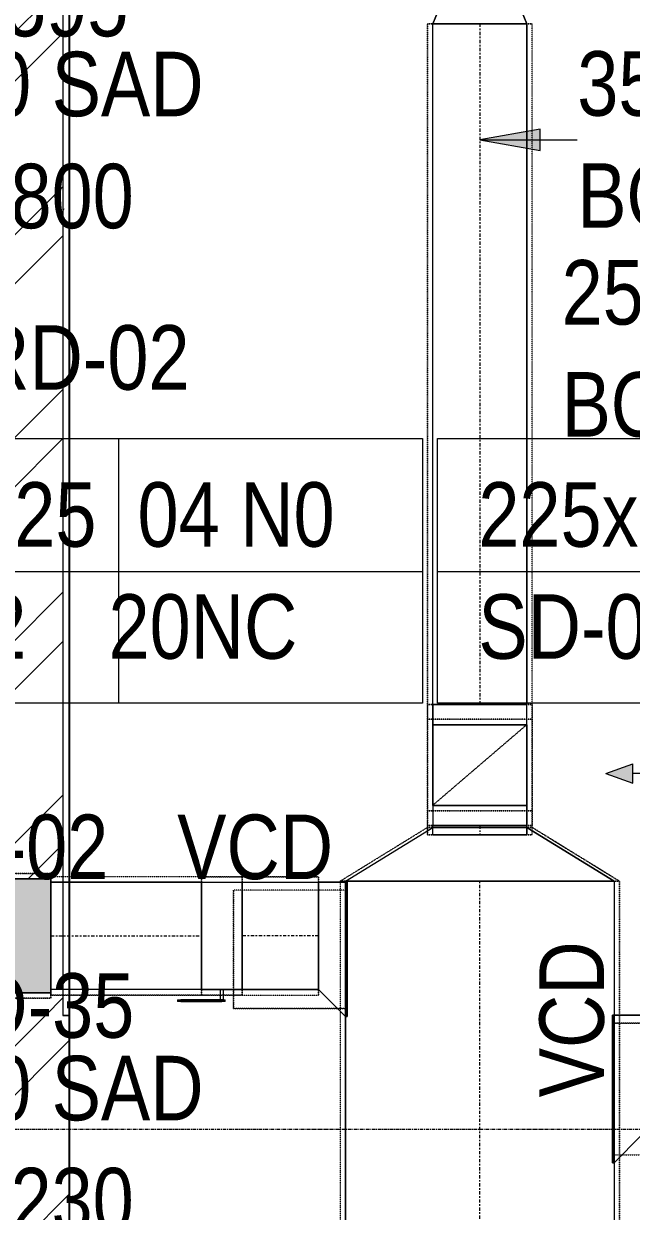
# Model space of a CAD drawing. Header units: inches. Extents: x -83664 to 20107, y -47222 to 19398.
# Drawn here: x -17718 to -15457, y -10068 to -5651 of the extents above; entities that cross this region are included whole.
import ezdxf

# ---------------------------------------------------------------- set-up
doc = ezdxf.new("R2010")
doc.units = ezdxf.units.IN
doc.header["$MEASUREMENT"] = 0
for name, pattern in [('Center', [29.999999, 12, -6, 6, -6]), ('Grid Line', [22.225, 12.7, -3.175, 3.175, -3.175]), ('Hidden 0_50', [1.0584, 0.5292, -0.5292]), ('Hidden 1_5', [2.2, 1.5, -0.7])]:
    doc.linetypes.add(name, pattern=pattern)
doc.layers.add('A-DETL', color=7, linetype='Continuous', lineweight=18, true_color=0x00a600)
doc.layers.add('M-HVAC-DUCT', color=7, linetype='Continuous', lineweight=9, true_color=0xffe97f)
for name, color, linetype, lineweight in [('A-DETL-GENF', 7, 'Continuous', 9), ('A-WALL', 7, 'Continuous', 9), ('A-WALL-PATT', 7, 'Continuous', 25), ('G-ANNO-TEXT', 7, 'Continuous', 9), ('M-HVAC-CDFF', 7, 'Continuous', 9), ('M-HVAC-DUCT-ANNO', 7, 'Continuous', 9), ('M-HVAC-DUCT-CNTR', 7, 'Center', 9), ('M-HVAC-DUCT-IDEN', 7, 'Continuous', 18), ('S-GRID', 7, 'Continuous', 9)]:
    doc.layers.add(name, color=color, linetype=linetype, lineweight=lineweight)
doc.styles.add('Arial Narrow_21', font='ARIALN.TTF', dxfattribs={"height": 240})
pattern_1 = [(45, (0, 0), (-377.1708, 377.1708), []), (45, (0, 571.5), (-377.1708, 377.1708), [])]

# ---------------------------------------------------------------- blocks, each defined once
blk = doc.blocks.new('M_Rectangular Tap - Beveled - Standard-7332097-FIRST FLOOR AC CONDITIONING LAYOUT - PART A')
at = {"layer": 'M-HVAC-DUCT', "color": 6, "true_color": 0xff00ff}
for p, q in [((100, 200), (-6.096, 200)), ((-6.096, 200), (100, 200)), ((-6.096, 200), (-6.096, -300)), ((-6.096, -300), (-6.096, 200)), ((100, 200), (100, -200)), ((100, -200), (100, 200)), ((0, -300), (100, -200)), ((0, -300), (100, -200)), ((-6.096, -300), (0, -300)), ((0, -300), (-6.096, -300))]:
    blk.add_line(p, q, dxfattribs=at)
blk = doc.blocks.new('M_Rectangular Tap - Beveled - Standard-7479266-FIRST FLOOR AC CONDITIONING LAYOUT - PART A')
at = {"layer": 'M-HVAC-DUCT', "color": 6, "true_color": 0xff00ff}
for p, q in [((0, 325), (-6.096, 325)), ((-6.096, -225), (-6.096, 325)), ((-6.096, 325), (-6.096, -225)), ((-6.096, 325), (0, 325)), ((100, 225), (0, 325)), ((100, 225), (0, 325)), ((100, 225), (100, -225)), ((100, -225), (100, 225)), ((-6.096, -225), (100, -225)), ((100, -225), (-6.096, -225))]:
    blk.add_line(p, q, dxfattribs=at)
blk = doc.blocks.new('GCE-AT-Return Air Rectangular Diffuser - 300X300-V72-FIRST FLOOR AC CONDITIONING LAYOUT - PART A')
at = {"layer": 'A-DETL-GENF', "true_color": 0xff00ff}
for points in [[(0, 205), (36.4, 305), (-36.4, 305)], [(-305, -36.4), (-205, 0), (-305, 36.4)], [(305, -36.4), (305, 36.4), (205, 0)], [(36.4, -305), (0, -205), (-36.4, -305)]]:
    blk.add_hatch(color=6, dxfattribs=at).paths.add_polyline_path(points)
at = {"layer": 'A-DETL-GENF', "color": 6, "true_color": 0xff00ff}
for p, q in [((0, 405), (0, 305)), ((0, 205), (-36.4, 305)), ((-36.4, 305), (36.4, 305)), ((0, 205), (36.4, 305)), ((-200, 200), (200, 200)), ((-200, -200), (-200, 200)), ((-200, 200), (200, -200)), ((200, 200), (200, -200)), ((-205, 0), (-305, 36.4)), ((-305, -36.4), (-305, 36.4)), ((205, 0), (305, 36.4)), ((305, 36.4), (305, -36.4)), ((405, 0), (305, 0)), ((-405, 0), (-305, 0)), ((-205, 0), (-305, -36.4)), ((205, 0), (305, -36.4)), ((200, -200), (-200, -200)), ((0, -205), (-36.4, -305)), ((0, -205), (36.4, -305)), ((-36.4, -305), (36.4, -305)), ((0, -405), (0, -305))]:
    blk.add_line(p, q, dxfattribs=at)
blk = doc.blocks.new('GCE-AT-Supply Air Rectangular Diffuser - 225x225-V55-FIRST FLOOR AC CONDITIONING LAYOUT - PART A')
at = {"layer": 'A-DETL-GENF', "true_color": 0xff7f00}
for points in [[(36.4, 312.5), (0, 412.5), (-36.4, 312.5)], [(-312.5, 36.4), (-412.5, 0), (-312.5, -36.4)], [(412.5, 0), (312.5, 36.4), (312.5, -36.4), (338.5, -26.9)], [(36.4, -312.5), (-36.4, -312.5), (0, -412.5)]]:
    blk.add_hatch(color=30, dxfattribs=at).paths.add_polyline_path(points)
at = {"layer": 'A-DETL-GENF', "color": 30, "true_color": 0xff7f00}
for p, q in [((0, 412.5), (-36.4, 312.5)), ((0, 412.5), (36.4, 312.5)), ((-36.4, 312.5), (36.4, 312.5)), ((0, 212.5), (0, 312.5)), ((-162.5, -162.5), (162.5, 162.5)), ((-162.5, 162.5), (162.5, -162.5)), ((-162.5, -162.5), (-162.5, 162.5)), ((-162.5, 162.5), (162.5, 162.5)), ((162.5, 162.5), (162.5, -162.5)), ((-412.5, 0), (-312.5, 36.4)), ((-312.5, -36.4), (-312.5, 36.4)), ((212.5, 0), (312.5, 0)), ((312.5, 36.4), (312.5, -36.4)), ((412.5, 0), (312.5, 36.4)), ((-412.5, 0), (-312.5, -36.4)), ((-212.5, 0), (-312.5, 0)), ((412.5, 0), (312.5, -36.4)), ((162.5, -162.5), (-162.5, -162.5)), ((0, -212.5), (0, -312.5)), ((36.4, -312.5), (-36.4, -312.5)), ((0, -412.5), (-36.4, -312.5)), ((0, -412.5), (36.4, -312.5))]:
    blk.add_line(p, q, dxfattribs=at)
blk = doc.blocks.new('TEMW-ME-DMP-Volume Control Damper - Standard-7472416-FIRST FLOOR AC CONDITIONING LAYOUT - PART A')
at = {"layer": 'M-HVAC-DUCT', "color": 6, "true_color": 0xff00ff}
for p, q in [((-165.1, 238.1), (-165.1, 244.45)), ((-152.4, 244.45), (-165.1, 244.45)), ((-165.1, 238.1), (-152.4, 238.1)), ((0, 244.45), (-152.4, 244.45)), ((-152.4, 244.45), (0, 244.45)), ((0, 238.1), (-152.4, 238.1)), ((-152.4, 238.1), (0, 238.1)), ((-6.35, 200), (-6.35, 238.1)), ((6.35, 238.1), (-6.35, 238.1)), ((6.35, 238.1), (-6.35, 238.1)), ((12.7, 244.45), (0, 244.45)), ((0, 238.1), (12.7, 238.1)), ((6.35, 238.1), (6.35, 200)), ((12.7, 244.45), (12.7, 238.1)), ((-76.2, 200), (-76.2, -200)), ((-76.2, -200), (-76.2, 200)), ((76.2, 200), (-76.2, 200)), ((-76.2, 200), (76.2, 200)), ((-76.2, 200), (76.2, 200)), ((-6.35, 200), (6.35, 200)), ((-6.35, 200), (6.35, 200)), ((76.2, 200), (76.2, -200)), ((76.2, -200), (76.2, 200)), ((-76.2, -200), (76.2, -200)), ((-76.2, -200), (76.2, -200)), ((-76.2, -200), (76.2, -200))]:
    blk.add_line(p, q, dxfattribs=at)
blk = doc.blocks.new('GCE-DA-Fire Damper-Rectangular - Standard-8200161-FIRST FLOOR AC CONDITIONING LAYOUT - PART A')
at = {"layer": 'A-DETL-GENF', "true_color": 0xff00ff}
blk.add_hatch(color=6, dxfattribs=at).paths.add_polyline_path([(75, -212), (-75, -212), (-75, 212), (75, 212)])
at = {"layer": 'A-DETL-GENF', "color": 6, "true_color": 0xff00ff}
for p, q in [((75, 212), (-75, 212)), ((-75, 212), (-75, -212)), ((75, -212), (75, 212)), ((-75, -212), (75, -212))]:
    blk.add_line(p, q, dxfattribs=at)
at = {"layer": 'M-HVAC-DUCT', "color": 6, "true_color": 0xff00ff}
for p, q in [((-75, -212), (-75, 212)), ((-75, 212), (75, 212)), ((75, 212), (75, -212)), ((75, -212), (-75, -212))]:
    blk.add_line(p, q, dxfattribs=at)
blk = doc.blocks.new('M_Rectangular Transition - Length - Standard-9298715-FIRST FLOOR AC CONDITIONING LAYOUT - PART A')
at = {"layer": 'M-HVAC-DUCT', "color": 6, "true_color": 0xff00ff}
for p, q in [((0, 500), (0, -500)), ((0, 500), (200, 175)), ((0, 500), (200, 175)), ((0, -500), (0, 500)), ((200, -175), (200, 175)), ((200, 175), (200, -175)), ((0, -500), (200, -175)), ((200, -175), (0, -500))]:
    blk.add_line(p, q, dxfattribs=at)
blk = doc.blocks.new('M_Rectangular Elbow - Radius - 0_75 W-8295869-FIRST FLOOR AC CONDITIONING LAYOUT - PART A')
at = {"layer": 'M-HVAC-DUCT', "color": 6, "true_color": 0xff00ff}
for p, q in [((135260.8, 90188.9), (135610.8, 90188.9)), ((135610.8, 90188.9), (135260.8, 90188.9)), ((135260.8, 90188.9), (135260.8, 90113.9)), ((135260.8, 89813.9), (135260.8, 90188.9)), ((135610.8, 90113.9), (135610.8, 90188.9)), ((135610.8, 89813.9), (135610.8, 90188.9)), ((135260.8, 90113.9), (135610.8, 90113.9)), ((135260.8, 90113.9), (135260.8, 89813.9)), ((135610.8, 90113.9), (135260.8, 90113.9)), ((135610.8, 89813.9), (135610.8, 90113.9)), ((135260.8, 89813.9), (135610.8, 89813.9))]:
    blk.add_line(p, q, dxfattribs=at)
blk = doc.blocks.new('M_Rectangular Elbow - Radius - 0_75 W-V201-FIRST FLOOR AC CONDITIONING LAYOUT - PART A')
at = {"layer": 'M-HVAC-DUCT', "color": 6, "true_color": 0xff00ff}
for p, q in [((135610.8, 90113.9), (135260.8, 90113.9)), ((135260.8, 89813.9), (135260.8, 90113.9)), ((135260.8, 90113.9), (135610.8, 90113.9)), ((135260.8, 90113.9), (135260.8, 89738.9)), ((135610.8, 90113.9), (135610.8, 89813.9)), ((135610.8, 90113.9), (135610.8, 89738.9)), ((135610.8, 89813.9), (135260.8, 89813.9)), ((135260.8, 89813.9), (135260.8, 89738.9)), ((135610.8, 89738.9), (135610.8, 89813.9)), ((135610.8, 89738.9), (135260.8, 89738.9)), ((135260.8, 89738.9), (135610.8, 89738.9))]:
    blk.add_line(p, q, dxfattribs=at)
blk = doc.blocks.new('M_Rectangular to Round Transition - Angle - 45 Degree-9301383-FIRST FLOOR AC CONDITIONING LAYOUT - PART A')
at = {"layer": 'M-HVAC-DUCT', "color": 6, "true_color": 0xff00ff}
for p, q in [((0, 175), (54.3, 152.5)), ((54.3, 152.5), (0, 175)), ((0, 175), (0, -175)), ((0, -175), (0, 175)), ((54.3, 0), (54.3, 152.5)), ((54.3, 0), (54.3, 152.5)), ((54.3, -152.5), (54.3, 0)), ((54.3, -152.5), (54.3, 0)), ((0, -175), (54.3, -152.5)), ((54.3, -152.5), (0, -175))]:
    blk.add_line(p, q, dxfattribs=at)
blk = doc.blocks.new('TEMW-SMBZ-HO-BM-HVAC-00002_rvt-1-FIRST FLOOR AC CONDITIONING LAYOUT - PART A')
at = {"layer": 'M-HVAC-DUCT', "color": 6, "linetype": 'Hidden 0_50', "true_color": 0xff00ff}
for p, q in [((135240.8, 92721.2), (135630.8, 92721.2)), ((135630.8, 92721.2), (135240.8, 92721.2)), ((135240.8, 92721.2), (135240.8, 90188.9)), ((135240.8, 90188.9), (135240.8, 92721.2)), ((135630.8, 92721.2), (135240.8, 92721.2)), ((135240.8, 92721.2), (135630.8, 92721.2)), ((135630.8, 90188.9), (135630.8, 92721.2)), ((135630.8, 90188.9), (135630.8, 92721.2)), ((135240.8, 90188.9), (135630.8, 90188.9)), ((135630.8, 90188.9), (135240.8, 90188.9)), ((135240.8, 90133.9), (135240.8, 90188.9)), ((135240.8, 90188.9), (135240.8, 89793.9)), ((135630.8, 90188.9), (135240.8, 90188.9)), ((135630.8, 90188.9), (135240.8, 90188.9)), ((135630.8, 89793.9), (135630.8, 90188.9)), ((135630.8, 90188.9), (135630.8, 90133.9)), ((135630.8, 90133.9), (135240.8, 90133.9)), ((135240.8, 90133.9), (135240.8, 89738.9)), ((135240.8, 90133.9), (135240.8, 89793.9)), ((135240.8, 90133.9), (135630.8, 90133.9)), ((135240.8, 90133.9), (135630.8, 90133.9)), ((135240.8, 89793.9), (135240.8, 90133.9)), ((135240.8, 90133.9), (135240.8, 89793.9)), ((135630.8, 90133.9), (135240.8, 90133.9)), ((135240.8, 90133.9), (135630.8, 90133.9)), ((135240.8, 89793.9), (135240.8, 90133.9)), ((135240.8, 90133.9), (135630.8, 90133.9)), ((135630.8, 89793.9), (135630.8, 90133.9)), ((135630.8, 89738.9), (135630.8, 90133.9)), ((135630.8, 90133.9), (135630.8, 89793.9)), ((135630.8, 89793.9), (135630.8, 90133.9)), ((135630.8, 90133.9), (135630.8, 89793.9)), ((135240.8, 89738.9), (135240.8, 89793.9)), ((135240.8, 89793.9), (135630.8, 89793.9)), ((135630.8, 89793.9), (135240.8, 89793.9)), ((135240.8, 89793.9), (135630.8, 89793.9)), ((135630.8, 89793.9), (135240.8, 89793.9)), ((135630.8, 89793.9), (135630.8, 89738.9)), ((134915.8, 89531.7), (135240.8, 89731.7)), ((134915.8, 89531.7), (135240.8, 89731.7)), ((135240.8, 89738.9), (135630.8, 89738.9)), ((135630.8, 89738.9), (135240.8, 89738.9)), ((135240.8, 89738.9), (135240.8, 89703.9)), ((135240.8, 89703.9), (135240.8, 89738.9)), ((135630.8, 89738.9), (135240.8, 89738.9)), ((135240.8, 89738.9), (135630.8, 89738.9)), ((135630.8, 89731.7), (135240.8, 89731.7)), ((135240.8, 89731.7), (135630.8, 89731.7)), ((135630.8, 89703.9), (135630.8, 89738.9)), ((135630.8, 89703.9), (135630.8, 89738.9)), ((135955.8, 89531.7), (135630.8, 89731.7)), ((135630.8, 89731.7), (135955.8, 89531.7)), ((135240.8, 89703.9), (135630.8, 89703.9)), ((135630.8, 89703.9), (135240.8, 89703.9)), ((133839.9, 89560.3), (133689.9, 89560.3)), ((133689.9, 89560.3), (133839.9, 89560.3)), ((133839.9, 89096.3), (133839.9, 89560.3)), ((133839.9, 89560.3), (133839.9, 89096.3)), ((133839.9, 89108.3), (133839.9, 89548.3)), ((133839.9, 89548.3), (133839.9, 89108.3)), ((134399.9, 89548.3), (133839.9, 89548.3)), ((134399.9, 89548.3), (133839.9, 89548.3)), ((134552.3, 89548.3), (134399.9, 89548.3)), ((134399.9, 89548.3), (134399.9, 89108.3)), ((134399.9, 89108.3), (134399.9, 89548.3)), ((134399.9, 89548.3), (134552.3, 89548.3)), ((134399.9, 89108.3), (134399.9, 89548.3)), ((134399.9, 89548.3), (134399.9, 89108.3)), ((134552.3, 89108.3), (134552.3, 89548.3)), ((134552.3, 89548.3), (134552.3, 89108.3)), ((134552.3, 89548.3), (134552.3, 89108.3)), ((134552.3, 89108.3), (134552.3, 89548.3)), ((134835.8, 89548.3), (134552.3, 89548.3)), ((134552.3, 89548.3), (134835.8, 89548.3)), ((134835.8, 89548.3), (134835.8, 89108.3)), ((134835.8, 89108.3), (134835.8, 89548.3)), ((134519.9, 89058.3), (134519.9, 89498.3)), ((134519.9, 89498.3), (134519.9, 89058.3)), ((134935.8, 89498.3), (134519.9, 89498.3)), ((134935.8, 89498.3), (134519.9, 89498.3)), ((135955.8, 89531.7), (134915.8, 89531.7)), ((134915.8, 89531.7), (135955.8, 89531.7)), ((134915.8, 89531.7), (134915.8, 86086.1)), ((134915.8, 89531.7), (134915.8, 86086.1)), ((134915.8, 89531.7), (135955.8, 89531.7)), ((135955.8, 89531.7), (134915.8, 89531.7)), ((134935.8, 89058.3), (134935.8, 89498.3)), ((134935.8, 89498.3), (134935.8, 89058.3)), ((135955.8, 86086.1), (135955.8, 89531.7)), ((135955.8, 89531.7), (135955.8, 86086.1)), ((133689.9, 89096.3), (133839.9, 89096.3)), ((133839.9, 89096.3), (133689.9, 89096.3)), ((133839.9, 89108.3), (134399.9, 89108.3)), ((134399.9, 89108.3), (133839.9, 89108.3)), ((134399.9, 89108.3), (134552.3, 89108.3)), ((134552.3, 89108.3), (134399.9, 89108.3)), ((134552.3, 89108.3), (134835.8, 89108.3)), ((134552.3, 89108.3), (134835.8, 89108.3)), ((134519.9, 89058.3), (134935.8, 89058.3)), ((134935.8, 89058.3), (134519.9, 89058.3)), ((135935.8, 89004), (135935.8, 88514)), ((135935.8, 88514), (135935.8, 89004)), ((136351.6, 89004), (135935.8, 89004)), ((135935.8, 89004), (136351.6, 89004)), ((135935.8, 88514), (136351.6, 88514)), ((135935.8, 88514), (136351.6, 88514))]:
    blk.add_line(p, q, dxfattribs=at)
at = {"layer": 'M-HVAC-DUCT', "color": 6, "true_color": 0xff00ff}
for p, q in [((135610.8, 92721.2), (135260.8, 92721.2)), ((135260.8, 92721.2), (135610.8, 92721.2)), ((135260.8, 90188.9), (135260.8, 92721.2)), ((135260.8, 90188.9), (135260.8, 92721.2)), ((135610.8, 92721.2), (135610.8, 90188.9)), ((135610.8, 90188.9), (135610.8, 92721.2)), ((135610.8, 90188.9), (135260.8, 90188.9)), ((135260.8, 90188.9), (135610.8, 90188.9)), ((135610.8, 89738.9), (135260.8, 89738.9)), ((135260.8, 89738.9), (135610.8, 89738.9)), ((135260.8, 89703.9), (135260.8, 89738.9)), ((135260.8, 89703.9), (135260.8, 89738.9)), ((135610.8, 89738.9), (135610.8, 89703.9)), ((135610.8, 89703.9), (135610.8, 89738.9)), ((135610.8, 89703.9), (135260.8, 89703.9)), ((135260.8, 89703.9), (135610.8, 89703.9)), ((133839.9, 89528.3), (133839.9, 89128.3)), ((133839.9, 89128.3), (133839.9, 89528.3)), ((133839.9, 89528.3), (134399.9, 89528.3)), ((134399.9, 89528.3), (133839.9, 89528.3)), ((134399.9, 89528.3), (134399.9, 89128.3)), ((134399.9, 89128.3), (134399.9, 89528.3)), ((134552.3, 89128.3), (134552.3, 89528.3)), ((134552.3, 89528.3), (134552.3, 89128.3)), ((134552.3, 89528.3), (134835.8, 89528.3)), ((134552.3, 89528.3), (134835.8, 89528.3)), ((134835.8, 89128.3), (134835.8, 89528.3)), ((134835.8, 89528.3), (134835.8, 89128.3)), ((134935.8, 89531.7), (135935.8, 89531.7)), ((135935.8, 89531.7), (134935.8, 89531.7)), ((134935.8, 86086.1), (134935.8, 89531.7)), ((134935.8, 89531.7), (134935.8, 86086.1)), ((134935.8, 89528.3), (134935.8, 89028.3)), ((134935.8, 89528.3), (134941.9, 89528.3)), ((134941.9, 89528.3), (134935.8, 89528.3)), ((134935.8, 89028.3), (134935.8, 89528.3)), ((134941.9, 89528.3), (134941.9, 89028.3)), ((134941.9, 89028.3), (134941.9, 89528.3)), ((135935.8, 89531.7), (135935.8, 86086.1)), ((135935.8, 89531.7), (135935.8, 86086.1)), ((134399.9, 89128.3), (133839.9, 89128.3)), ((134399.9, 89128.3), (133839.9, 89128.3)), ((134835.8, 89128.3), (134552.3, 89128.3)), ((134552.3, 89128.3), (134835.8, 89128.3)), ((134941.9, 89028.3), (134935.8, 89028.3)), ((134935.8, 89028.3), (134941.9, 89028.3)), ((135935.8, 89034), (135929.7, 89034)), ((135929.7, 89034), (135935.8, 89034)), ((135929.7, 89034), (135929.7, 88484)), ((135929.7, 88484), (135929.7, 89034)), ((135935.8, 88484), (135935.8, 89034)), ((135935.8, 89034), (135935.8, 88484)), ((135929.7, 88484), (135935.8, 88484)), ((135935.8, 88484), (135929.7, 88484))]:
    blk.add_line(p, q, dxfattribs=at)
at = {"layer": 'M-HVAC-DUCT-ANNO', "color": 6, "linetype": 'Hidden 1_5', "true_color": 0xff00ff}
for p, q in [((135260.8, 89813.9), (135260.8, 90113.9)), ((135260.8, 90113.9), (135610.8, 90113.9)), ((135610.8, 90113.9), (135260.8, 89813.9)), ((135610.8, 90113.9), (135610.8, 89813.9)), ((135610.8, 89813.9), (135260.8, 89813.9))]:
    blk.add_line(p, q, dxfattribs=at)
at = {"layer": 'M-HVAC-DUCT-CNTR', "color": 6, "true_color": 0xff00ff}
for p, q in [((135435.8, 92721.2), (135435.8, 90188.9)), ((135435.8, 89738.9), (135435.8, 89703.9)), ((135435.8, 86086.1), (135435.8, 89531.7)), ((133839.9, 89328.3), (134399.9, 89328.3)), ((134835.8, 89328.3), (134552.3, 89328.3))]:
    blk.add_line(p, q, dxfattribs=at)
at = {"layer": 'M-HVAC-CDFF', "color": 6, "linetype": 'Hidden 0_50', "lineweight": 9, "true_color": 0xff00ff}
for name, p in [('GCE-AT-Return Air Rectangular Diffuser - 300X300-V72-FIRST FLOOR AC CONDITIONING LAYOUT - PART A', (136319.7, 93032.9)), ('GCE-AT-Supply Air Rectangular Diffuser - 225x225-V55-FIRST FLOOR AC CONDITIONING LAYOUT - PART A', (136317.7, 89932.4))]:
    blk.add_blockref(name, p, dxfattribs=at)
at = {"layer": 'M-HVAC-DUCT', "color": 6, "linetype": 'Hidden 0_50', "lineweight": 9, "true_color": 0xff00ff}
for name, p, rotation in [('M_Rectangular to Round Transition - Angle - 45 Degree-9301383-FIRST FLOOR AC CONDITIONING LAYOUT - PART A', (135435.8, 92721.2), 90), ('M_Rectangular Transition - Length - Standard-9298715-FIRST FLOOR AC CONDITIONING LAYOUT - PART A', (135435.8, 89531.7), 89.99999785060847)]:
    blk.add_blockref(name, p, dxfattribs=dict(at, rotation=rotation))
for name in ['M_Rectangular Elbow - Radius - 0_75 W-8295869-FIRST FLOOR AC CONDITIONING LAYOUT - PART A', 'M_Rectangular Elbow - Radius - 0_75 W-V201-FIRST FLOOR AC CONDITIONING LAYOUT - PART A']:
    blk.add_blockref(name, (0, 0), dxfattribs=at)
at = {"layer": 'M-HVAC-DUCT', "color": 6, "linetype": 'Hidden 0_50', "lineweight": 9, "true_color": 0xff00ff, "extrusion": (0, 0, -1)}
for name, p in [('GCE-DA-Fire Damper-Rectangular - Standard-8200161-FIRST FLOOR AC CONDITIONING LAYOUT - PART A', (-133764.9, 89328.3)), ('M_Rectangular Tap - Beveled - Standard-7332097-FIRST FLOOR AC CONDITIONING LAYOUT - PART A', (-134935.8, 89328.3))]:
    blk.add_blockref(name, p, dxfattribs=at)
at = {"layer": 'M-HVAC-DUCT', "color": 6, "linetype": 'Hidden 0_50', "lineweight": 9, "true_color": 0xff00ff, "extrusion": (0, 0, -1), "rotation": 180}
for name, p in [('TEMW-ME-DMP-Volume Control Damper - Standard-7472416-FIRST FLOOR AC CONDITIONING LAYOUT - PART A', (-134476.1, 89328.3)), ('M_Rectangular Tap - Beveled - Standard-7479266-FIRST FLOOR AC CONDITIONING LAYOUT - PART A', (-135935.8, 88809))]:
    blk.add_blockref(name, p, dxfattribs=at)
blk = doc.blocks.new('TEMW-SMBZ-HO-BM-HVAC-00002_rvt-2-FIRST FLOOR AC CONDITIONING LAYOUT - PART A')
at = {"layer": 'M-HVAC-DUCT', "color": 6, "linetype": 'Hidden 0_50', "true_color": 0xff00ff}
for p, q in [((135240.8, 92721.2), (135630.8, 92721.2)), ((135630.8, 92721.2), (135240.8, 92721.2)), ((135240.8, 92721.2), (135240.8, 90188.9)), ((135240.8, 90188.9), (135240.8, 92721.2)), ((135630.8, 92721.2), (135240.8, 92721.2)), ((135240.8, 92721.2), (135630.8, 92721.2)), ((135630.8, 90188.9), (135630.8, 92721.2)), ((135630.8, 90188.9), (135630.8, 92721.2)), ((135240.8, 90188.9), (135630.8, 90188.9)), ((135630.8, 90188.9), (135240.8, 90188.9)), ((135240.8, 90133.9), (135240.8, 90188.9)), ((135240.8, 90188.9), (135240.8, 89793.9)), ((135630.8, 90188.9), (135240.8, 90188.9)), ((135630.8, 90188.9), (135240.8, 90188.9)), ((135630.8, 89793.9), (135630.8, 90188.9)), ((135630.8, 90188.9), (135630.8, 90133.9)), ((135630.8, 90133.9), (135240.8, 90133.9)), ((135240.8, 90133.9), (135240.8, 89738.9)), ((135240.8, 90133.9), (135240.8, 89793.9)), ((135240.8, 90133.9), (135630.8, 90133.9)), ((135240.8, 90133.9), (135630.8, 90133.9)), ((135240.8, 89793.9), (135240.8, 90133.9)), ((135240.8, 90133.9), (135240.8, 89793.9)), ((135630.8, 90133.9), (135240.8, 90133.9)), ((135240.8, 90133.9), (135630.8, 90133.9)), ((135240.8, 89793.9), (135240.8, 90133.9)), ((135240.8, 90133.9), (135630.8, 90133.9)), ((135630.8, 89793.9), (135630.8, 90133.9)), ((135630.8, 89738.9), (135630.8, 90133.9)), ((135630.8, 90133.9), (135630.8, 89793.9)), ((135630.8, 89793.9), (135630.8, 90133.9)), ((135630.8, 90133.9), (135630.8, 89793.9)), ((135240.8, 89738.9), (135240.8, 89793.9)), ((135240.8, 89793.9), (135630.8, 89793.9)), ((135630.8, 89793.9), (135240.8, 89793.9)), ((135240.8, 89793.9), (135630.8, 89793.9)), ((135630.8, 89793.9), (135240.8, 89793.9)), ((135630.8, 89793.9), (135630.8, 89738.9)), ((134915.8, 89531.7), (135240.8, 89731.7)), ((134915.8, 89531.7), (135240.8, 89731.7)), ((135240.8, 89738.9), (135630.8, 89738.9)), ((135630.8, 89738.9), (135240.8, 89738.9)), ((135240.8, 89738.9), (135240.8, 89703.9)), ((135240.8, 89703.9), (135240.8, 89738.9)), ((135630.8, 89738.9), (135240.8, 89738.9)), ((135240.8, 89738.9), (135630.8, 89738.9)), ((135630.8, 89731.7), (135240.8, 89731.7)), ((135240.8, 89731.7), (135630.8, 89731.7)), ((135630.8, 89703.9), (135630.8, 89738.9)), ((135630.8, 89703.9), (135630.8, 89738.9)), ((135955.8, 89531.7), (135630.8, 89731.7)), ((135630.8, 89731.7), (135955.8, 89531.7)), ((135240.8, 89703.9), (135630.8, 89703.9)), ((135630.8, 89703.9), (135240.8, 89703.9)), ((133839.9, 89560.3), (133689.9, 89560.3)), ((133689.9, 89560.3), (133839.9, 89560.3)), ((133839.9, 89096.3), (133839.9, 89560.3)), ((133839.9, 89560.3), (133839.9, 89096.3)), ((133839.9, 89108.3), (133839.9, 89548.3)), ((133839.9, 89548.3), (133839.9, 89108.3)), ((134399.9, 89548.3), (133839.9, 89548.3)), ((134399.9, 89548.3), (133839.9, 89548.3)), ((134552.3, 89548.3), (134399.9, 89548.3)), ((134399.9, 89548.3), (134399.9, 89108.3)), ((134399.9, 89108.3), (134399.9, 89548.3)), ((134399.9, 89548.3), (134552.3, 89548.3)), ((134399.9, 89108.3), (134399.9, 89548.3)), ((134399.9, 89548.3), (134399.9, 89108.3)), ((134552.3, 89108.3), (134552.3, 89548.3)), ((134552.3, 89548.3), (134552.3, 89108.3)), ((134552.3, 89548.3), (134552.3, 89108.3)), ((134552.3, 89108.3), (134552.3, 89548.3)), ((134835.8, 89548.3), (134552.3, 89548.3)), ((134552.3, 89548.3), (134835.8, 89548.3)), ((134835.8, 89548.3), (134835.8, 89108.3)), ((134835.8, 89108.3), (134835.8, 89548.3)), ((134519.9, 89058.3), (134519.9, 89498.3)), ((134519.9, 89498.3), (134519.9, 89058.3)), ((134935.8, 89498.3), (134519.9, 89498.3)), ((134935.8, 89498.3), (134519.9, 89498.3)), ((135955.8, 89531.7), (134915.8, 89531.7)), ((134915.8, 89531.7), (135955.8, 89531.7)), ((134915.8, 89531.7), (134915.8, 86086.1)), ((134915.8, 89531.7), (134915.8, 86086.1)), ((134915.8, 89531.7), (135955.8, 89531.7)), ((135955.8, 89531.7), (134915.8, 89531.7)), ((134935.8, 89058.3), (134935.8, 89498.3)), ((134935.8, 89498.3), (134935.8, 89058.3)), ((135955.8, 86086.1), (135955.8, 89531.7)), ((135955.8, 89531.7), (135955.8, 86086.1)), ((133689.9, 89096.3), (133839.9, 89096.3)), ((133839.9, 89096.3), (133689.9, 89096.3)), ((133839.9, 89108.3), (134399.9, 89108.3)), ((134399.9, 89108.3), (133839.9, 89108.3)), ((134399.9, 89108.3), (134552.3, 89108.3)), ((134552.3, 89108.3), (134399.9, 89108.3)), ((134552.3, 89108.3), (134835.8, 89108.3)), ((134552.3, 89108.3), (134835.8, 89108.3)), ((134519.9, 89058.3), (134935.8, 89058.3)), ((134935.8, 89058.3), (134519.9, 89058.3)), ((135935.8, 89004), (135935.8, 88514)), ((135935.8, 88514), (135935.8, 89004)), ((136351.6, 89004), (135935.8, 89004)), ((135935.8, 89004), (136351.6, 89004)), ((135935.8, 88514), (136351.6, 88514)), ((135935.8, 88514), (136351.6, 88514))]:
    blk.add_line(p, q, dxfattribs=at)
at = {"layer": 'M-HVAC-DUCT', "color": 6, "true_color": 0xff00ff}
for p, q in [((135610.8, 92721.2), (135260.8, 92721.2)), ((135260.8, 92721.2), (135610.8, 92721.2)), ((135260.8, 90188.9), (135260.8, 92721.2)), ((135260.8, 90188.9), (135260.8, 92721.2)), ((135610.8, 92721.2), (135610.8, 90188.9)), ((135610.8, 90188.9), (135610.8, 92721.2)), ((135610.8, 90188.9), (135260.8, 90188.9)), ((135260.8, 90188.9), (135610.8, 90188.9)), ((135610.8, 89738.9), (135260.8, 89738.9)), ((135260.8, 89738.9), (135610.8, 89738.9)), ((135260.8, 89703.9), (135260.8, 89738.9)), ((135260.8, 89703.9), (135260.8, 89738.9)), ((135610.8, 89738.9), (135610.8, 89703.9)), ((135610.8, 89703.9), (135610.8, 89738.9)), ((135610.8, 89703.9), (135260.8, 89703.9)), ((135260.8, 89703.9), (135610.8, 89703.9)), ((133839.9, 89528.3), (133839.9, 89128.3)), ((133839.9, 89128.3), (133839.9, 89528.3)), ((133839.9, 89528.3), (134399.9, 89528.3)), ((134399.9, 89528.3), (133839.9, 89528.3)), ((134399.9, 89528.3), (134399.9, 89128.3)), ((134399.9, 89128.3), (134399.9, 89528.3)), ((134552.3, 89128.3), (134552.3, 89528.3)), ((134552.3, 89528.3), (134552.3, 89128.3)), ((134552.3, 89528.3), (134835.8, 89528.3)), ((134552.3, 89528.3), (134835.8, 89528.3)), ((134835.8, 89128.3), (134835.8, 89528.3)), ((134835.8, 89528.3), (134835.8, 89128.3)), ((134935.8, 89531.7), (135935.8, 89531.7)), ((135935.8, 89531.7), (134935.8, 89531.7)), ((134935.8, 86086.1), (134935.8, 89531.7)), ((134935.8, 89531.7), (134935.8, 86086.1)), ((134935.8, 89528.3), (134935.8, 89028.3)), ((134935.8, 89528.3), (134941.9, 89528.3)), ((134941.9, 89528.3), (134935.8, 89528.3)), ((134935.8, 89028.3), (134935.8, 89528.3)), ((134941.9, 89528.3), (134941.9, 89028.3)), ((134941.9, 89028.3), (134941.9, 89528.3)), ((135935.8, 89531.7), (135935.8, 86086.1)), ((135935.8, 89531.7), (135935.8, 86086.1)), ((134399.9, 89128.3), (133839.9, 89128.3)), ((134399.9, 89128.3), (133839.9, 89128.3)), ((134835.8, 89128.3), (134552.3, 89128.3)), ((134552.3, 89128.3), (134835.8, 89128.3)), ((134941.9, 89028.3), (134935.8, 89028.3)), ((134935.8, 89028.3), (134941.9, 89028.3)), ((135935.8, 89034), (135929.7, 89034)), ((135929.7, 89034), (135935.8, 89034)), ((135929.7, 89034), (135929.7, 88484)), ((135929.7, 88484), (135929.7, 89034)), ((135935.8, 88484), (135935.8, 89034)), ((135935.8, 89034), (135935.8, 88484)), ((135929.7, 88484), (135935.8, 88484)), ((135935.8, 88484), (135929.7, 88484))]:
    blk.add_line(p, q, dxfattribs=at)
at = {"layer": 'M-HVAC-DUCT-ANNO', "color": 6, "linetype": 'Hidden 1_5', "true_color": 0xff00ff}
for p, q in [((135260.8, 89813.9), (135260.8, 90113.9)), ((135260.8, 90113.9), (135610.8, 90113.9)), ((135610.8, 90113.9), (135260.8, 89813.9)), ((135610.8, 90113.9), (135610.8, 89813.9)), ((135610.8, 89813.9), (135260.8, 89813.9))]:
    blk.add_line(p, q, dxfattribs=at)
at = {"layer": 'M-HVAC-DUCT-CNTR', "color": 6, "true_color": 0xff00ff}
for p, q in [((135435.8, 92721.2), (135435.8, 90188.9)), ((135435.8, 89738.9), (135435.8, 89703.9)), ((135435.8, 86086.1), (135435.8, 89531.7)), ((133839.9, 89328.3), (134399.9, 89328.3)), ((134835.8, 89328.3), (134552.3, 89328.3))]:
    blk.add_line(p, q, dxfattribs=at)
at = {"layer": 'M-HVAC-CDFF', "color": 6, "linetype": 'Hidden 0_50', "lineweight": 9, "true_color": 0xff00ff}
for name, p in [('GCE-AT-Return Air Rectangular Diffuser - 300X300-V72-FIRST FLOOR AC CONDITIONING LAYOUT - PART A', (136319.7, 93032.9)), ('GCE-AT-Supply Air Rectangular Diffuser - 225x225-V55-FIRST FLOOR AC CONDITIONING LAYOUT - PART A', (136317.7, 89932.4))]:
    blk.add_blockref(name, p, dxfattribs=at)
at = {"layer": 'M-HVAC-DUCT', "color": 6, "linetype": 'Hidden 0_50', "lineweight": 9, "true_color": 0xff00ff}
for name, p, rotation in [('M_Rectangular to Round Transition - Angle - 45 Degree-9301383-FIRST FLOOR AC CONDITIONING LAYOUT - PART A', (135435.8, 92721.2), 90), ('M_Rectangular Transition - Length - Standard-9298715-FIRST FLOOR AC CONDITIONING LAYOUT - PART A', (135435.8, 89531.7), 89.99999785060847)]:
    blk.add_blockref(name, p, dxfattribs=dict(at, rotation=rotation))
for name in ['M_Rectangular Elbow - Radius - 0_75 W-8295869-FIRST FLOOR AC CONDITIONING LAYOUT - PART A', 'M_Rectangular Elbow - Radius - 0_75 W-V201-FIRST FLOOR AC CONDITIONING LAYOUT - PART A']:
    blk.add_blockref(name, (0, 0), dxfattribs=at)
at = {"layer": 'M-HVAC-DUCT', "color": 6, "linetype": 'Hidden 0_50', "lineweight": 9, "true_color": 0xff00ff, "extrusion": (0, 0, -1)}
for name, p in [('GCE-DA-Fire Damper-Rectangular - Standard-8200161-FIRST FLOOR AC CONDITIONING LAYOUT - PART A', (-133764.9, 89328.3)), ('M_Rectangular Tap - Beveled - Standard-7332097-FIRST FLOOR AC CONDITIONING LAYOUT - PART A', (-134935.8, 89328.3))]:
    blk.add_blockref(name, p, dxfattribs=at)
at = {"layer": 'M-HVAC-DUCT', "color": 6, "linetype": 'Hidden 0_50', "lineweight": 9, "true_color": 0xff00ff, "extrusion": (0, 0, -1), "rotation": 180}
for name, p in [('TEMW-ME-DMP-Volume Control Damper - Standard-7472416-FIRST FLOOR AC CONDITIONING LAYOUT - PART A', (-134476.1, 89328.3)), ('M_Rectangular Tap - Beveled - Standard-7479266-FIRST FLOOR AC CONDITIONING LAYOUT - PART A', (-135935.8, 88809))]:
    blk.add_blockref(name, p, dxfattribs=at)
blk = doc.blocks.new('SMBZ_Hospital Arch Model_2026_01_29_rvt-1-FIRST FLOOR AC CONDITIONING LAYOUT - PART A')
at = {"layer": 'A-WALL-PATT', "lineweight": 9, "true_color": 0xbbbbbb}
h = blk.add_hatch(dxfattribs=at)
h.set_pattern_fill('FP_12', color=9, style=0, pattern_type=2)
h.set_pattern_definition(pattern_1)
h.paths.add_polyline_path([(133884.4, 89032.7), (133884.4, 94657.7), (133684.4, 94657.7), (133684.4, 89032.7), (133839.9, 89032.7)])
h.paths.add_polyline_path([(133839.9, 89116.3), (133689.9, 89116.3), (133689.9, 89540.3), (133839.9, 89540.3)])
h = blk.add_hatch(dxfattribs=at)
h.set_pattern_fill('FP_13', color=9, style=0, pattern_type=2)
h.set_pattern_definition([(0, (0, 0), (1219.2, 304.8), [50.292, -864.108, 50.292, -864.108, -4876.8]), (0, (0, 0), (1219.2, 304.8), [-1828.8, 50.292, -1778.508, 50.292, -864.108, -2133.6]), (0, (0, 0), (1219.2, 304.8), [-4572, 50.292, -559.308, 50.292, -1473.708]), (120, (457.2, 152.4), (-873.56454, 903.4582), [50.292, -864.108, 50.292, -864.108, -4876.8]), (120, (457.2, 152.4), (-873.56454, 903.4582), [-1828.8, 50.292, -1778.508, 50.292, -864.108, -2133.6]), (120, (457.2, 152.4), (-873.56454, 903.4582), [-4572, 50.292, -559.308, 50.292, -1473.708]), (240, (609.6, 762), (-345.63546, -1208.2582), [50.292, -864.108, 50.292, -864.108, -4876.8]), (240, (609.6, 762), (-345.63546, -1208.2582), [-1828.8, 50.292, -1778.508, 50.292, -864.108, -2133.6]), (240, (609.6, 762), (-345.63546, -1208.2582), [-4572, 50.292, -559.308, 50.292, -1473.708])])
h.paths.add_polyline_path([(133909.4, 89032.7), (133909.4, 94632.7), (133884.4, 94632.7), (133884.4, 89032.7)])
h = blk.add_hatch(dxfattribs=at)
h.set_pattern_fill('FP_12', color=9, style=0, pattern_type=2)
h.set_pattern_definition(pattern_1)
h.paths.add_polyline_path([(133234.4, 88182.7), (133909.4, 88182.7), (133909.4, 89032.7), (133059.4, 89032.7), (133059.4, 88182.7), (133084.4, 88182.7)])
at = {"layer": 'A-WALL', "color": 9, "true_color": 0xbbbbbb}
for p, q in [((133884.4, 94632.7), (133884.4, 89032.7)), ((133909.4, 89032.7), (133909.4, 94632.7)), ((133909.4, 89032.7), (133884.4, 89032.7)), ((133884.4, 89032.7), (133909.4, 89032.7)), ((133909.4, 89032.7), (133909.4, 88182.7))]:
    blk.add_line(p, q, dxfattribs=at)
at = {"layer": 'A-WALL', "color": 9, "lineweight": 25, "true_color": 0xbbbbbb}
for p, q in [((133909.4, 89032.7), (133909.4, 94632.7)), ((133909.4, 88182.7), (133909.4, 89032.7))]:
    blk.add_line(p, q, dxfattribs=at)

msp = doc.modelspace()

# ---------------------------------------------------------------- hatches: boundary and pattern name
at = {"layer": 'M-HVAC-DUCT-IDEN', "lineweight": 9}
msp.add_hatch(color=256, dxfattribs=at).paths.add_polyline_path([(-16020.9, -6082.6), (-15795.9, -6122.3), (-15795.9, -6043)])

# ---------------------------------------------------------------- linework, layer by layer
at = {"layer": 'A-DETL', "color": 7, "lineweight": 9}
for p, q in [((-17365.4, -7196.9), (-17365.4, -8176.9)), ((-18578.3, -7689), (-16233.3, -7689)), ((-16178.3, -7689), (-13898.3, -7689))]:
    msp.add_line(p, q, dxfattribs=at)
at = {"layer": 'G-ANNO-TEXT', "flags": 128}
for points in [[(-18577.1, -7194), (-16234.1, -7194), (-16234.1, -8178), (-18577.1, -8178)], [(-16177.5, -7194), (-13834.5, -7194), (-13834.5, -8178), (-16177.5, -8178)]]:
    msp.add_lwpolyline(points, close=True, dxfattribs=at)
at = {"layer": 'M-HVAC-DUCT-IDEN', "lineweight": 9}
for p, q in [((-15795.9, -6043), (-16020.9, -6082.6)), ((-15795.9, -6122.3), (-15795.9, -6043)), ((-16020.9, -6082.6), (-15795.9, -6122.3)), ((-16020.9, -6082.6), (-15657.9, -6082.6))]:
    msp.add_line(p, q, dxfattribs=at)
at = {"layer": 'S-GRID', "color": 254, "linetype": 'Grid Line', "true_color": 0xdcdcdc}
msp.add_line((20106.7, -9764.5), (-81517, -9764.5), dxfattribs=at)

# ---------------------------------------------------------------- block references
at = {"lineweight": 5}
for name in ['SMBZ_Hospital Arch Model_2026_01_29_rvt-1-FIRST FLOOR AC CONDITIONING LAYOUT - PART A', 'TEMW-SMBZ-HO-BM-HVAC-00002_rvt-1-FIRST FLOOR AC CONDITIONING LAYOUT - PART A', 'TEMW-SMBZ-HO-BM-HVAC-00002_rvt-2-FIRST FLOOR AC CONDITIONING LAYOUT - PART A']:
    msp.add_blockref(name, (-151456.7, -98372.2), dxfattribs=at)

# ---------------------------------------------------------------- texts
at = {"layer": 'G-ANNO-TEXT', "char_height": 240, "attachment_point": 1, "style": 'Arial Narrow_21'}
for s, insert, width in [('RD-02', (-17894.9, -6772.2), 1010.126), ('225x225  04 N0', (-18502.1, -7356.4), 2441.138), (' 225x225  04 N0', (-16102.5, -7356.4), 2537.341), ('RD-02    20NC', (-18502.1, -7773.1), 2284.809), (' SD-02      20 NC', (-16102.5, -7773.1), 2645.569), ('SD-02', (-18182.1, -8592.7), 986.076), ('VCD', (-17146.8, -8592.7), 733.544), ('FD-35', (-18070, -9182.7), 974.05)]:
    msp.add_mtext(s, dxfattribs=dict(at, insert=insert, width=width))
at = {"layer": 'G-ANNO-TEXT', "insert": (-15798.9, -9644.3), "char_height": 240, "width": 733.544, "attachment_point": 1, "rotation": 90, "style": 'Arial Narrow_21'}
msp.add_mtext('VCD', dxfattribs=at)
at = {"layer": 'M-HVAC-DUCT-IDEN', "lineweight": 9, "char_height": 240, "attachment_point": 1, "style": 'Arial Narrow_21'}
for s, insert, width in [('BOD : 3595', (-18765, -5457.8), 1803.797), ('250x200 SAD', (-18745, -5755.1), 2128.48), ('350x300 RAD', (-15657.9, -5753.1), 2152.531), ('BOD : 3800', (-18745, -6171.8), 1803.797), ('BOD : 2965', (-15657.9, -6169.8), 1803.797), ('250x150 SAD', (-15716.1, -6530), 2128.48), ('BOD : 3725', (-15716.1, -6946.7), 1803.797), ('250x200 SAD', (-18745, -9490), 2128.48), ('BOD : 3230', (-18745, -9906.8), 1803.797)]:
    msp.add_mtext(s, dxfattribs=dict(at, insert=insert, width=width))

doc.saveas('drawing.dxf')
